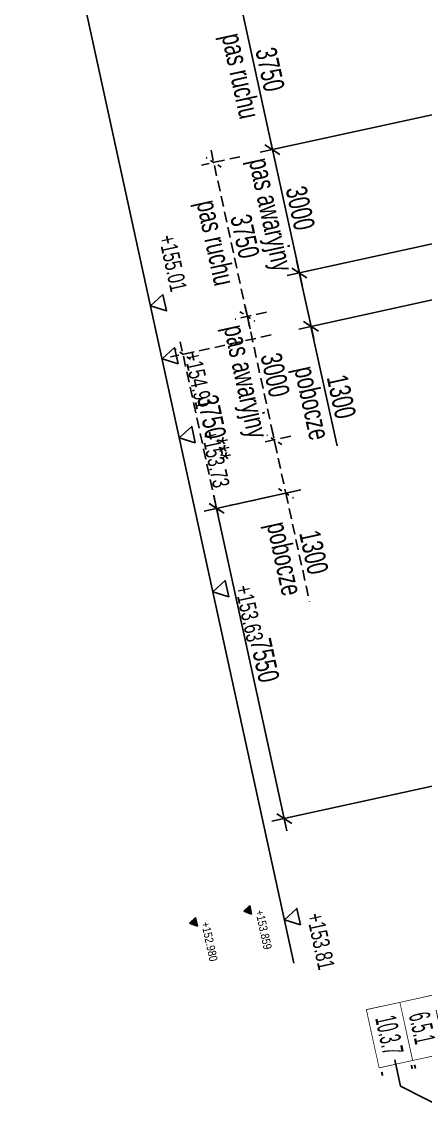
# Model space of a CAD drawing. Header units: metres. Extents: x 8416582 to 8417409, y 5771873 to 5772737.
# Drawn here: x 8416689.52 to 8416699.12, y 5772195.92 to 5772221.89 of the extents above; entities that cross this region are included whole.
import ezdxf
from ezdxf.enums import TextEntityAlignment as Align

# ---------------------------------------------------------------- set-up
doc = ezdxf.new("R2010")
doc.units = ezdxf.units.M
doc.set_wipeout_variables(frame=1)
doc.header["$PDSIZE"] = 0.05
doc.linetypes.add('HIDDEN', pattern=[0.375, 0.25, -0.125])
for name, color, linetype in [('00RysOpi-T', 2, 'Continuous'), ('AII_M_konstrukcja beton', 3, 'Continuous'), ('AII_M_opisy do legendy', 2, 'Continuous')]:
    doc.layers.add(name, color=color, linetype=linetype)
doc.layers.add('AII_M_kreskowanie', color=8, linetype='Continuous', lineweight=0)
doc.layers.add('AII_M_opisy wymiary', color=1, linetype='Continuous', lineweight=25)
doc.layers.add('AII_M_opisy rzedne skarpy', color=6, linetype='Continuous', plot=False)
doc.styles.add('CDMSTYLE', font='CDMSIMPL.shx', dxfattribs={"width": 0.7, "bigfont": 'CDMBIGPL.shx'})
doc.dimstyles.new('CDM-ME200MM', dxfattribs={"dimscale": 0.2, "dimtxt": 2.5, "dimasz": 1.5, "dimexe": 1.5, "dimexo": 5, "dimgap": 0.5, "dimtad": 1, "dimdec": 0, "dimlfac": 1000, "dimrnd": 1, "dimzin": 9, "dimtxsty": 'CDMSTYLE', "dimblk": 'OBLIQUE', "dimcen": 2.5, "dimdle": 1.5, "dimclrd": 9, "dimclre": 9, "dimclrt": 1, "dimadec": 1, "dimazin": 2, "dimtfac": 1, "dimtdec": 0, "dimtix": 1, "dimtmove": 2, "dimatfit": 3, "dimfxl": 1, "dimtvp": 1, "dimtolj": 1, "dimtzin": 0, "dimlwd": 25, "dimlwe": 25, "dimarcsym": 0})
doc.dimstyles.new('CDM-ME200MM$7', dxfattribs={"dimscale": 0.2, "dimtxt": 2.5, "dimasz": 1.5, "dimexe": 1.5, "dimexo": 5, "dimgap": 0.5, "dimtad": 1, "dimdec": 0, "dimlfac": 1000, "dimrnd": 1, "dimzin": 9, "dimtxsty": 'CDMSTYLE', "dimblk": 'OBLIQUE', "dimcen": 2.5, "dimdle": 1.5, "dimclrd": 9, "dimclre": 9, "dimclrt": 1, "dimadec": 1, "dimazin": 2, "dimtfac": 1, "dimtdec": 0, "dimtix": 1, "dimtmove": 2, "dimatfit": 3, "dimfxl": 1, "dimtvp": 1, "dimtolj": 1, "dimtzin": 0, "dimlwd": 25, "dimlwe": 25, "dimarcsym": 0})

# ---------------------------------------------------------------- blocks, each defined once
blk = doc.blocks.new('_OBLIQUE')
at = {"color": 0, "linetype": 'ByBlock'}
blk.add_line((-0.5, -0.5), (0.5, 0.5), dxfattribs=at)
blk = doc.blocks.new('*D102')
at = {"layer": 'AII_M_opisy wymiary', "color": 9, "lineweight": 25, "transparency": 16777216}
for p, q in [((8416699.945, 5772223.662), (8416694.395, 5772222.45)), ((8416694.625, 5772222.807), (8416695.553, 5772218.557)), ((8416700.747, 5772219.998), (8416695.196, 5772218.786))]:
    blk.add_line(p, q, dxfattribs=at)
at = {"layer": 'Defpoints', "color": 0, "lineweight": 25, "transparency": 16777216}
for p in [(8416700.922, 5772223.875), (8416701.724, 5772220.212), (8416695.489, 5772218.85)]:
    blk.add_point(p, dxfattribs=at)
at = {"layer": 'AII_M_opisy wymiary', "color": 9, "lineweight": 25, "transparency": 16777216, "xscale": 0.3, "yscale": 0.3, "zscale": 0.3}
for p, rotation in [((8416694.689, 5772222.514), 102.3200789319986), ((8416695.489, 5772218.85), 282.3200789319986)]:
    blk.add_blockref('_OBLIQUE', p, dxfattribs=dict(at, rotation=rotation))
at = {"layer": 'AII_M_opisy wymiary', "color": 1, "lineweight": 25, "transparency": 16777216, "char_height": 0.5, "attachment_point": 5, "rotation": 282.3201, "style": 'CDMSTYLE'}
for s, insert in [('\\A1;pas ruchu', (8416694.665, 5772220.589)), ('\\A1;3750', (8416695.431, 5772220.756))]:
    blk.add_mtext(s, dxfattribs=dict(at, insert=insert))
blk = doc.blocks.new('*D103')
at = {"layer": 'AII_M_opisy wymiary', "color": 9, "lineweight": 25, "transparency": 16777216}
for p, q in [((8416700.747, 5772219.998), (8416695.196, 5772218.786)), ((8416695.489, 5772218.85), (8416695.425, 5772219.143)), ((8416695.489, 5772218.85), (8416696.129, 5772215.919)), ((8416700.972, 5772216.977), (8416695.836, 5772215.855)), ((8416696.129, 5772215.919), (8416696.193, 5772215.626))]:
    blk.add_line(p, q, dxfattribs=at)
at = {"layer": 'Defpoints', "color": 0, "lineweight": 25, "transparency": 16777216}
for p in [(8416701.724, 5772220.212), (8416701.949, 5772217.19), (8416696.129, 5772215.919)]:
    blk.add_point(p, dxfattribs=at)
at = {"layer": 'AII_M_opisy wymiary', "color": 9, "lineweight": 25, "transparency": 16777216, "xscale": 0.3, "yscale": 0.3, "zscale": 0.3}
for p, rotation in [((8416695.489, 5772218.85), 282.3200789319986), ((8416696.129, 5772215.919), 102.3200789319986)]:
    blk.add_blockref('_OBLIQUE', p, dxfattribs=dict(at, rotation=rotation))
at = {"layer": 'AII_M_opisy wymiary', "color": 1, "lineweight": 25, "transparency": 16777216, "char_height": 0.5, "attachment_point": 5, "rotation": 282.3201, "style": 'CDMSTYLE'}
for s, insert in [('\\A1;pas awaryjny', (8416695.385, 5772217.292)), ('\\A1;3000', (8416696.151, 5772217.459))]:
    blk.add_mtext(s, dxfattribs=dict(at, insert=insert))
blk = doc.blocks.new('*D104')
at = {"layer": 'AII_M_opisy wymiary', "color": 9, "lineweight": 25, "transparency": 16777216}
for p, q in [((8416700.972, 5772216.977), (8416695.836, 5772215.855)), ((8416696.065, 5772216.212), (8416696.47, 5772214.356)), ((8416701.667, 5772215.798), (8416696.113, 5772214.585)), ((8416697.028, 5772211.804), (8416696.406, 5772214.649))]:
    blk.add_line(p, q, dxfattribs=at)
at = {"layer": 'Defpoints', "color": 0, "lineweight": 25, "transparency": 16777216}
for p in [(8416701.949, 5772217.19), (8416702.644, 5772216.011), (8416696.406, 5772214.649)]:
    blk.add_point(p, dxfattribs=at)
at = {"layer": 'AII_M_opisy wymiary', "color": 9, "lineweight": 25, "transparency": 16777216, "xscale": 0.3, "yscale": 0.3, "zscale": 0.3}
for p, rotation in [((8416696.129, 5772215.919), 102.3200789319986), ((8416696.406, 5772214.649), 282.3200789319986)]:
    blk.add_blockref('_OBLIQUE', p, dxfattribs=dict(at, rotation=rotation))
at = {"layer": 'AII_M_opisy wymiary', "color": 1, "lineweight": 25, "transparency": 16777216, "char_height": 0.5, "attachment_point": 5, "rotation": 282.3201, "style": 'CDMSTYLE'}
for s, insert in [('\\A1;pobocze', (8416696.364, 5772212.811)), ('\\A1;1300', (8416697.129, 5772212.978))]:
    blk.add_mtext(s, dxfattribs=dict(at, insert=insert))
blk = doc.blocks.new('*D110')
at = {"layer": 'AII_M_opisy wymiary', "color": 253, "linetype": 'HIDDEN', "lineweight": 25, "transparency": 16777216}
for p, q in [((8416694.715, 5772218.682), (8416693.798, 5772218.482)), ((8416694.027, 5772218.839), (8416694.955, 5772214.59)), ((8416695.348, 5772214.983), (8416694.598, 5772214.819))]:
    blk.add_line(p, q, dxfattribs=at)
at = {"layer": 'Defpoints', "color": 0, "linetype": 'HIDDEN', "lineweight": 25, "transparency": 16777216}
for p in [(8416695.692, 5772218.896), (8416696.325, 5772215.196), (8416694.891, 5772214.883)]:
    blk.add_point(p, dxfattribs=at)
at = {"layer": 'AII_M_opisy wymiary', "color": 253, "linetype": 'HIDDEN', "lineweight": 25, "transparency": 16777216, "xscale": 0.3, "yscale": 0.3, "zscale": 0.3}
for p, rotation in [((8416694.091, 5772218.546), 102.3200788291283), ((8416694.891, 5772214.883), 282.3200788291284)]:
    blk.add_blockref('_OBLIQUE', p, dxfattribs=dict(at, rotation=rotation))
at = {"layer": 'AII_M_opisy wymiary', "color": 253, "linetype": 'HIDDEN', "transparency": 16777216, "char_height": 0.5, "attachment_point": 5, "rotation": 282.3201, "style": 'CDMSTYLE'}
for s, insert in [('\\A1;pas ruchu', (8416694.067, 5772216.622)), ('\\A1;3750', (8416694.833, 5772216.789))]:
    blk.add_mtext(s, dxfattribs=dict(at, insert=insert))
blk = doc.blocks.new('*D111')
at = {"layer": 'AII_M_opisy wymiary', "color": 253, "linetype": 'HIDDEN', "lineweight": 25, "transparency": 16777216}
for p, q in [((8416694.891, 5772214.883), (8416694.827, 5772215.176)), ((8416695.348, 5772214.983), (8416694.598, 5772214.819)), ((8416694.891, 5772214.883), (8416695.531, 5772211.952)), ((8416695.923, 5772212.037), (8416695.238, 5772211.888)), ((8416695.531, 5772211.952), (8416695.595, 5772211.659))]:
    blk.add_line(p, q, dxfattribs=at)
at = {"layer": 'Defpoints', "color": 0, "linetype": 'HIDDEN', "lineweight": 25, "transparency": 16777216}
for p in [(8416696.325, 5772215.196), (8416696.9, 5772212.251), (8416695.531, 5772211.952)]:
    blk.add_point(p, dxfattribs=at)
at = {"layer": 'AII_M_opisy wymiary', "color": 253, "linetype": 'HIDDEN', "lineweight": 25, "transparency": 16777216, "xscale": 0.3, "yscale": 0.3, "zscale": 0.3}
for p, rotation in [((8416694.891, 5772214.883), 282.3200788291284), ((8416695.531, 5772211.952), 102.3200788291283)]:
    blk.add_blockref('_OBLIQUE', p, dxfattribs=dict(at, rotation=rotation))
at = {"layer": 'AII_M_opisy wymiary', "color": 253, "linetype": 'HIDDEN', "transparency": 16777216, "char_height": 0.5, "attachment_point": 5, "rotation": 282.3201, "style": 'CDMSTYLE'}
for s, insert in [('\\A1;pas awaryjny', (8416694.788, 5772213.325)), ('\\A1;3000', (8416695.553, 5772213.492))]:
    blk.add_mtext(s, dxfattribs=dict(at, insert=insert))
blk = doc.blocks.new('*D112')
at = {"layer": 'AII_M_opisy wymiary', "color": 253, "linetype": 'HIDDEN', "lineweight": 25, "transparency": 16777216}
for p, q in [((8416695.467, 5772212.245), (8416695.808, 5772210.681)), ((8416695.923, 5772212.037), (8416695.238, 5772211.888)), ((8416696.166, 5772210.76), (8416695.515, 5772210.617)), ((8416695.808, 5772210.681), (8416696.371, 5772208.104))]:
    blk.add_line(p, q, dxfattribs=at)
at = {"layer": 'Defpoints', "color": 0, "linetype": 'HIDDEN', "lineweight": 25, "transparency": 16777216}
for p in [(8416696.9, 5772212.251), (8416697.143, 5772210.973), (8416695.808, 5772210.681)]:
    blk.add_point(p, dxfattribs=at)
at = {"layer": 'AII_M_opisy wymiary', "color": 253, "linetype": 'HIDDEN', "lineweight": 25, "transparency": 16777216, "xscale": 0.3, "yscale": 0.3, "zscale": 0.3}
for p, rotation in [((8416695.531, 5772211.952), 102.3200788291283), ((8416695.808, 5772210.681), 282.3200788291284)]:
    blk.add_blockref('_OBLIQUE', p, dxfattribs=dict(at, rotation=rotation))
at = {"layer": 'AII_M_opisy wymiary', "color": 253, "linetype": 'HIDDEN', "transparency": 16777216, "char_height": 0.5, "attachment_point": 5, "rotation": 282.3201, "style": 'CDMSTYLE'}
for s, insert in [('\\A1;pobocze', (8416695.708, 5772209.11)), ('\\A1;1300', (8416696.473, 5772209.277))]:
    blk.add_mtext(s, dxfattribs=dict(at, insert=insert))
blk = doc.blocks.new('*D113')
at = {"layer": 'AII_M_opisy wymiary', "color": 253, "linetype": 'HIDDEN', "lineweight": 25, "transparency": 16777216}
for p, q in [((8416695.457, 5772214.443), (8416693.066, 5772213.921)), ((8416694.223, 5772210.028), (8416693.295, 5772214.278)), ((8416696.166, 5772210.76), (8416693.866, 5772210.257))]:
    blk.add_line(p, q, dxfattribs=at)
at = {"layer": 'Defpoints', "color": 0, "linetype": 'HIDDEN', "lineweight": 25, "transparency": 16777216}
for p in [(8416696.434, 5772214.657), (8416693.359, 5772213.985), (8416697.143, 5772210.973)]:
    blk.add_point(p, dxfattribs=at)
at = {"layer": 'AII_M_opisy wymiary', "color": 253, "linetype": 'HIDDEN', "lineweight": 25, "transparency": 16777216, "xscale": 0.3, "yscale": 0.3, "zscale": 0.3}
for p, rotation in [((8416693.359, 5772213.985), 102.3200789447781), ((8416694.159, 5772210.321), 282.3200789447781)]:
    blk.add_blockref('_OBLIQUE', p, dxfattribs=dict(at, rotation=rotation))
at = {"layer": 'AII_M_opisy wymiary', "color": 253, "linetype": 'HIDDEN', "transparency": 16777216, "insert": (8416694.101, 5772212.228), "char_height": 0.5, "attachment_point": 5, "rotation": 282.3201, "style": 'CDMSTYLE'}
blk.add_mtext('\\A1;3750***', dxfattribs=at)
blk = doc.blocks.new('*U171')
at = {"color": 0, "linetype": 'ByBlock', "lineweight": -2, "ltscale": 0.5}
for p, q in [((-0.125, 12.54), (0.125, 12.54)), ((-0.095, 0), (-0.095, 12.705)), ((-0.095, 0), (-0.095, 12.705)), ((0.095, 0), (0.095, 12.705)), ((0.095, 0), (0.095, 12.705)), ((-0.125, 12.21), (0.125, 12.21)), ((-0.125, 11.88), (0.125, 11.88)), ((-0.125, 11.55), (0.125, 11.55)), ((-0.125, 11.22), (0.125, 11.22)), ((-0.125, 10.89), (0.125, 10.89)), ((-0.125, 10.56), (0.125, 10.56)), ((-0.125, 10.23), (0.125, 10.23)), ((-0.125, 9.9), (0.125, 9.9)), ((-0.125, 9.57), (0.125, 9.57)), ((-0.125, 9.24), (0.125, 9.24)), ((-0.125, 8.91), (0.125, 8.91)), ((-0.125, 8.58), (0.125, 8.58)), ((-0.125, 8.25), (0.125, 8.25)), ((-0.125, 7.92), (0.125, 7.92)), ((-0.125, 7.59), (0.125, 7.59)), ((-0.125, 7.26), (0.125, 7.26)), ((-0.125, 6.93), (0.125, 6.93)), ((-0.125, 6.6), (0.125, 6.6)), ((-0.125, 6.27), (0.125, 6.27)), ((-0.125, 5.94), (0.125, 5.94)), ((-0.125, 5.61), (0.125, 5.61)), ((-0.125, 5.28), (0.125, 5.28)), ((-0.125, 4.95), (0.125, 4.95)), ((-0.125, 4.62), (0.125, 4.62)), ((-0.125, 4.29), (0.125, 4.29)), ((-0.125, 3.96), (0.125, 3.96)), ((-0.125, 3.63), (0.125, 3.63)), ((-0.125, 3.3), (0.125, 3.3)), ((-0.125, 2.97), (0.125, 2.97)), ((-0.125, 2.64), (0.125, 2.64)), ((-0.125, 2.31), (0.125, 2.31)), ((-0.125, 1.98), (0.125, 1.98)), ((-0.125, 1.65), (0.125, 1.65)), ((-0.125, 1.32), (0.125, 1.32)), ((-0.125, 0.99), (0.125, 0.99)), ((-0.125, 0.66), (0.125, 0.66)), ((-0.125, 0.33), (0.125, 0.33))]:
    blk.add_line(p, q, dxfattribs=at)
at = {"color": 0, "linetype": 'ByBlock', "lineweight": -2, "ltscale": 0.5, "extrusion": (-3.44503e-16, 1, -7.39557e-32)}
blk.add_line((-0.125, 0.33), (0.125, 0.33), dxfattribs=at)
at = {"color": 0, "linetype": 'ByBlock', "lineweight": -2, "ltscale": 0.5, "extrusion": (2.83275e-16, 3.19582e-32, -1)}
blk.add_line((-0.125, 0.33), (0.125, 0.33), dxfattribs=at)
at = {"color": 0, "linetype": 'ByBlock', "lineweight": -2, "ltscale": 0.5}
blk.add_lwpolyline([(-0.125, 0), (0.125, 0), (0.125, 12.705), (-0.125, 12.705)], close=True, dxfattribs=at)
blk = doc.blocks.new('OpiNum01')
at = {"layer": 'AII_M_opisy do legendy', "color": 0, "linetype": 'Continuous'}
blk.add_lwpolyline([(-3.5, -2), (3.5, -2), (3.5, 2), (-3.5, 2)], close=True, dxfattribs=at)
at = {"color": 9, "linetype": 'Continuous', "lineweight": 25, "style": 'CDMSTYLE', "width": 0.7, "flags": 1}
for tag, p in [('NAZWAPOL', (-4.1, -6.8)), ('NAZWAANG', (-4.1, -10.48)), ('SPECYF', (-4.1, -14.15)), ('ID', (-4.1, -17.82)), ('BAZA', (-4.1, -21.5)), ('RYSUNEK', (-4.1, -25.17))]:
    blk.add_attdef(tag, p, '', height=2, dxfattribs=at)
at = {"layer": 'AII_M_opisy do legendy', "linetype": 'Continuous', "lineweight": -2, "style": 'CDMSTYLE', "width": 0.5}
blk.add_attdef('NR', text='', height=2.5, dxfattribs=at).set_placement((0, 0), align=Align.MIDDLE)
at = {"color": 0, "linetype": 'Continuous'}
blk.add_wipeout([(-3.5, -2), (3.5, -2), (3.5, 2), (-3.5, 2)], dxfattribs=at).dxf.layer = 'AII_M_opisy do legendy'
blk = doc.blocks.new('OpiTxt01')
at = {"color": 0, "linetype": 'Continuous', "lineweight": 20, "style": 'CDMSTYLE', "width": 0.7}
blk.add_attdef('TEKST_GORNY', (1, 0.89), '', height=2, dxfattribs=at)
at = {"color": 0, "linetype": 'Continuous', "lineweight": -2, "style": 'CDMSTYLE', "width": 0.7}
blk.add_attdef('TEKST_DOLNY', (1.05, -2.73), '', height=2, dxfattribs=at)
blk = doc.blocks.new('*D206')
at = {"layer": 'AII_M_opisy wymiary', "color": 9, "lineweight": 25, "transparency": 16777216}
for p, q in [((8416696.166, 5772210.76), (8416693.866, 5772210.257)), ((8416694.095, 5772210.614), (8416695.834, 5772202.652)), ((8416707.563, 5772205.521), (8416695.477, 5772202.881))]:
    blk.add_line(p, q, dxfattribs=at)
at = {"layer": 'Defpoints', "color": 0, "lineweight": 25, "transparency": 16777216}
for p in [(8416697.143, 5772210.973), (8416708.54, 5772205.734), (8416695.77, 5772202.945)]:
    blk.add_point(p, dxfattribs=at)
at = {"layer": 'AII_M_opisy wymiary', "color": 9, "lineweight": 25, "transparency": 16777216, "xscale": 0.3, "yscale": 0.3, "zscale": 0.3}
for p, rotation in [((8416694.159, 5772210.321), 102.3200789319986), ((8416695.77, 5772202.945), 282.3200789319986)]:
    blk.add_blockref('_OBLIQUE', p, dxfattribs=dict(at, rotation=rotation))
at = {"layer": 'AII_M_opisy wymiary', "color": 1, "transparency": 16777216, "insert": (8416695.307, 5772206.708), "char_height": 0.5, "attachment_point": 5, "rotation": 282.3201, "style": 'CDMSTYLE'}
blk.add_mtext('\\A1;7550', dxfattribs=at)
blk = doc.blocks.new('00kota3')
at = {"color": 0, "linetype": 'Continuous', "lineweight": 25}
blk.add_lwpolyline([(1, 1.73), (-1, 1.73), (0, 0)], close=True, dxfattribs=at)
at = {"color": 0, "linetype": 'Continuous', "lineweight": 25, "style": 'CDMSTYLE', "width": 0.7}
blk.add_attdef('%%P000.000', (0, 2.69), '', height=2, dxfattribs=at)
blk = doc.blocks.new('00kota4')
at = {"linetype": 'Continuous', "lineweight": 25}
blk.add_hatch(color=0, dxfattribs=at).paths.add_polyline_path([(-1.04, 1.66), (0, 0), (1.08, 1.66)])
at = {"color": 0, "linetype": 'Continuous', "lineweight": 25}
for p, q in [((0, 0), (-1.04, 1.66)), ((1.08, 1.66), (-1.04, 1.66)), ((0, 0), (1.08, 1.66))]:
    blk.add_line(p, q, dxfattribs=at)
at = {"color": 0, "linetype": 'Continuous', "lineweight": 25, "style": 'CDMSTYLE', "width": 0.85}
blk.add_attdef('%%P000.000', (0.49, 2.69), '', height=2, dxfattribs=at)

msp = doc.modelspace()

# ---------------------------------------------------------------- hatches: boundary and pattern name
at = {"layer": 'AII_M_kreskowanie'}
h = msp.add_hatch(dxfattribs=at)
h.set_pattern_fill('GRASS', color=256, scale=0.02)
h.set_pattern_definition([(12.3201, (8416672.23175, 5772224.5195), (0.2742923, 0.4275836), [0.09525, -0.6231705]), (327.3201, (8416672.23175, 5772224.5195), (0.2742923, 0.4275836), [0.09525, -0.41275]), (57.3201, (8416672.23175, 5772224.5195), (-0.4275836, 0.2742923), [0.09525, -0.41275])])
edge = h.paths.add_edge_path()
edge.add_line((8416709.7586, 5772192.6688), (8416709.3695, 5772194.3819))
edge.add_line((8416709.3695, 5772194.3819), (8416707.2083, 5772199.7624))
edge.add_arc((8416708.1853, 5772199.9758), 1, 105.18606, 192.32008, ccw=False)
edge.add_line((8416707.9234, 5772200.9409), (8416707.6564, 5772202.1633))
edge.add_line((8416707.6564, 5772202.1633), (8416706.6892, 5772201.9521))
edge.add_line((8416706.6892, 5772201.9521), (8416706.6395, 5772201.9412))
edge.add_arc((8416708.1853, 5772199.9758), 2.5005, 128.18566, 192.32008)
edge.add_line((8416705.7424, 5772199.4423), (8416705.4531, 5772200.767))
edge.add_line((8416705.4531, 5772200.767), (8416699.2203, 5772191.1164))
edge.add_line((8416699.2203, 5772191.1164), (8416699.1961, 5772191.0641))
edge.add_line((8416699.1961, 5772191.0641), (8416698.7972, 5772190.977))
edge.add_line((8416698.7972, 5772190.977), (8416698.9435, 5772190.3067))
edge.add_line((8416698.9435, 5772190.3067), (8416709.7586, 5772192.6688))

# ---------------------------------------------------------------- linework, layer by layer
at = {"layer": 'AII_M_opisy rzedne skarpy'}
msp.add_lwpolyline([(8416689.5234, 5772229.1583), (8416695.9992, 5772199.5074)], dxfattribs=at)

# ---------------------------------------------------------------- block references
at = {"layer": 'AII_M_konstrukcja beton', "color": 9, "lineweight": 18, "rotation": 147.3200789696663}
msp.add_blockref('*U171', (8416705.9752, 5772201.8779), dxfattribs=at)
at = {"layer": 'AII_M_opisy rzedne skarpy', "linetype": 'Continuous'}
ref = msp.add_blockref('00kota3', (8416692.5856, 5772215.1372), dxfattribs=dict(at, xscale=-0.2, yscale=0.2, zscale=0.2, rotation=282.3200783871756))
ref.add_attrib('%%P000.000', '+155.01', (8416692.7789, 5772216.7761), dxfattribs={"layer": '0', "color": 0, "linetype": 'Continuous', "lineweight": 25, "height": 0.4, "rotation": 282.32008, "style": 'CDMSTYLE', "width": 0.7})
for name, p, xscale, yscale, zscale, rotation, values in [('00kota3', (8416692.861, 5772213.8761), 0.2, 0.2, 0.2, 282.3200789319986, {'%%P000.000': '+154.91'}), ('00kota3', (8416693.271, 5772211.9992), 0.2, 0.2, 0.2, 282.3200789319986, {'%%P000.000': '+153.73'}), ('00kota3', (8416694.0711, 5772208.3355), 0.2, 0.2, 0.2, 282.3200789319986, {'%%P000.000': '+153.63'}), ('00kota4', (8416694.8065, 5772200.7408), 0.1, 0.1, 0.1, 282.3200789447779, {'%%P000.000': '+153.859'}), ('00kota3', (8416695.7736, 5772200.5404), 0.2, 0.2, 0.2, 282.3200789319986, {'%%P000.000': '+153.81'}), ('00kota4', (8416693.5178, 5772200.4593), 0.1, 0.1, 0.1, 282.3200789447779, {'%%P000.000': '+152.980'})]:
    msp.add_blockref(name, p, dxfattribs=dict(at, xscale=xscale, yscale=yscale, zscale=zscale, rotation=rotation)).add_auto_attribs(values)

# ---------------------------------------------------------------- dimensions: what is measured, and where the dimension line sits
at = {"layer": 'AII_M_opisy wymiary', "color": 1, "lineweight": 25}
for base, p1, p2, text, picture, middle in [((8416695.4887, 5772218.85), (8416700.9222, 5772223.875), (8416701.7242, 5772220.2118), '<>\\Xpas ruchu', '*D102', (8416695.0886, 5772220.6818)), ((8416696.1288, 5772215.919), (8416701.7242, 5772220.2118), (8416701.9494, 5772217.1903), '<>\\Xpas awaryjny', '*D103', (8416695.8088, 5772217.3845))]:
    dim = msp.add_linear_dim(base=base, p1=p1, p2=p2, angle=282.32008, text=text, dimstyle='CDM-ME200MM', dxfattribs=at)
    dim.commit()
    dim.dimension.update_dxf_attribs({"geometry": picture, "text_midpoint": middle})
at = {"layer": 'AII_M_opisy wymiary', "color": 253, "linetype": 'HIDDEN'}
for base, p1, p2, text, picture, middle in [((8416694.8908, 5772214.8828), (8416695.6918, 5772218.8957), (8416696.3249, 5772215.1959), '<>\\Xpas ruchu', '*D110', (8416694.4908, 5772216.7144)), ((8416695.531, 5772211.9517), (8416696.3249, 5772215.1959), (8416696.9, 5772212.2507), '<>\\Xpas awaryjny', '*D111', (8416695.2109, 5772213.4172)), ((8416693.3593, 5772213.985), (8416697.1429, 5772210.9729), (8416696.4344, 5772214.6566), '<>***', '*D113', (8416694.1013, 5772212.2278))]:
    dim = msp.add_linear_dim(base=base, p1=p1, p2=p2, angle=102.32008, text=text, dimstyle='CDM-ME200MM', override={"dimclrd": 253, "dimclre": 253, "dimclrt": 253, "dimtmove": 0}, dxfattribs=at)
    dim.commit()
    dim.dimension.update_dxf_attribs({"geometry": picture, "text_midpoint": middle})
at = {"layer": 'AII_M_opisy wymiary', "color": 1, "lineweight": 25}
dim = msp.add_linear_dim(base=(8416696.4062, 5772214.649), p1=(8416701.9494, 5772217.1903), p2=(8416702.6437, 5772216.0113), angle=282.32008, text='<>\\Xpobocze', dimstyle='CDM-ME200MM', override={"dimtmove": 1}, dxfattribs=at)
dim.commit()
dim.dimension.update_dxf_attribs({"geometry": '*D104', "text_midpoint": (8416696.7875, 5772212.9033), "dimtype": 160})
at = {"layer": 'AII_M_opisy wymiary', "color": 253, "linetype": 'HIDDEN'}
dim = msp.add_linear_dim(base=(8416695.8084, 5772210.6815), p1=(8416696.9, 5772212.2507), p2=(8416697.1429, 5772210.9729), angle=102.32008, text='<>\\Xpobocze', dimstyle='CDM-ME200MM', override={"dimclrd": 253, "dimclre": 253, "dimclrt": 253, "dimtmove": 0}, dxfattribs=at)
dim.commit()
dim.dimension.update_dxf_attribs({"geometry": '*D112', "text_midpoint": (8416696.1313, 5772209.2028), "dimtype": 160})
at = {"layer": 'AII_M_opisy wymiary'}
dim = msp.add_linear_dim(base=(8416695.7704, 5772202.9452), p1=(8416697.1429, 5772210.9729), p2=(8416708.5398, 5772205.7341), angle=282.32008, dimstyle='CDM-ME200MM', dxfattribs=at)
dim.commit()
dim.dimension.update_dxf_attribs({"geometry": '*D206', "text_midpoint": (8416695.3069, 5772206.7079)})

# ---------------------------------------------------------------- next in the draw order: block references
at = {"layer": '00RysOpi-T', "color": 1, "linetype": 'Continuous', "lineweight": 0}
ref = msp.add_blockref('OpiNum01', (8416699.056, 5772197.9686), dxfattribs=dict(at, xscale=0.2, yscale=0.2, zscale=0.2, rotation=102.3200789541378))
ref.add_attrib('NR', '6.5.1', dxfattribs={"layer": 'AII_M_opisy do legendy', "linetype": 'Continuous', "lineweight": -2, "height": 0.5, "rotation": 282.32008, "style": 'CDMSTYLE', "width": 0.5}).set_placement((8416699.056, 5772197.9686), align=Align.MIDDLE)

# ---------------------------------------------------------------- next in the draw order: block references
at = {"layer": 'Defpoints', "color": 250, "linetype": 'Continuous', "lineweight": 0}
ref = msp.add_blockref('OpiTxt01', (8416699.3206, 5772196.7571), dxfattribs=dict(at, xscale=0.2, yscale=0.2, zscale=0.2, rotation=102.3200789541378))
ref.add_attrib('TEKST_GORNY', '-', (8416698.717, 5772197.0757), dxfattribs={"layer": '0', "color": 0, "linetype": 'Continuous', "lineweight": 20, "height": 0.4, "rotation": 282.32008, "style": 'CDMSTYLE', "width": 0.7})
ref.add_attrib('TEKST_DOLNY', '-', (8416699.4234, 5772197.24), dxfattribs={"layer": '0', "color": 0, "linetype": 'Continuous', "lineweight": -2, "height": 0.4, "rotation": 282.32008, "style": 'CDMSTYLE', "width": 0.7})

# ---------------------------------------------------------------- next in the draw order: block references
at = {"layer": '00RysOpi-T', "color": 1, "linetype": 'Continuous', "lineweight": 0}
ref = msp.add_blockref('OpiNum01', (8416698.2745, 5772197.7979), dxfattribs=dict(at, xscale=0.2, yscale=0.2, zscale=0.2, rotation=102.3200788678176))
ref.add_attrib('NR', '10.3.7', dxfattribs={"layer": 'AII_M_opisy do legendy', "linetype": 'Continuous', "lineweight": -2, "height": 0.5, "rotation": 282.32008, "style": 'CDMSTYLE', "width": 0.5}).set_placement((8416698.2745, 5772197.7979), align=Align.MIDDLE)

# ---------------------------------------------------------------- next in the draw order: block references
at = {"layer": 'Defpoints', "color": 250, "linetype": 'Continuous', "lineweight": 0}
ref = msp.add_blockref('OpiTxt01', (8416698.539, 5772196.5864), dxfattribs=dict(at, xscale=0.2, yscale=0.2, zscale=0.2, rotation=102.3200788678176))
ref.add_attrib('TEKST_GORNY', '-', (8416697.9354, 5772196.905), dxfattribs={"layer": '0', "color": 0, "linetype": 'Continuous', "lineweight": 20, "height": 0.4, "rotation": 282.32008, "style": 'CDMSTYLE', "width": 0.7})
ref.add_attrib('TEKST_DOLNY', '-', (8416698.6418, 5772197.0693), dxfattribs={"layer": '0', "color": 0, "linetype": 'Continuous', "lineweight": -2, "height": 0.4, "rotation": 282.32008, "style": 'CDMSTYLE', "width": 0.7})

# ---------------------------------------------------------------- next in the draw order: leaders
at = {"layer": '00RysOpi-T', "color": 9, "linetype": 'Continuous', "lineweight": 0}
msp.add_leader([(8416702.7862, 5772194.426), (8416698.539, 5772196.5864), (8416698.4025, 5772197.2117)], dimstyle='CDM-ME200MM$7', dxfattribs=at)

doc.saveas('drawing.dxf')
